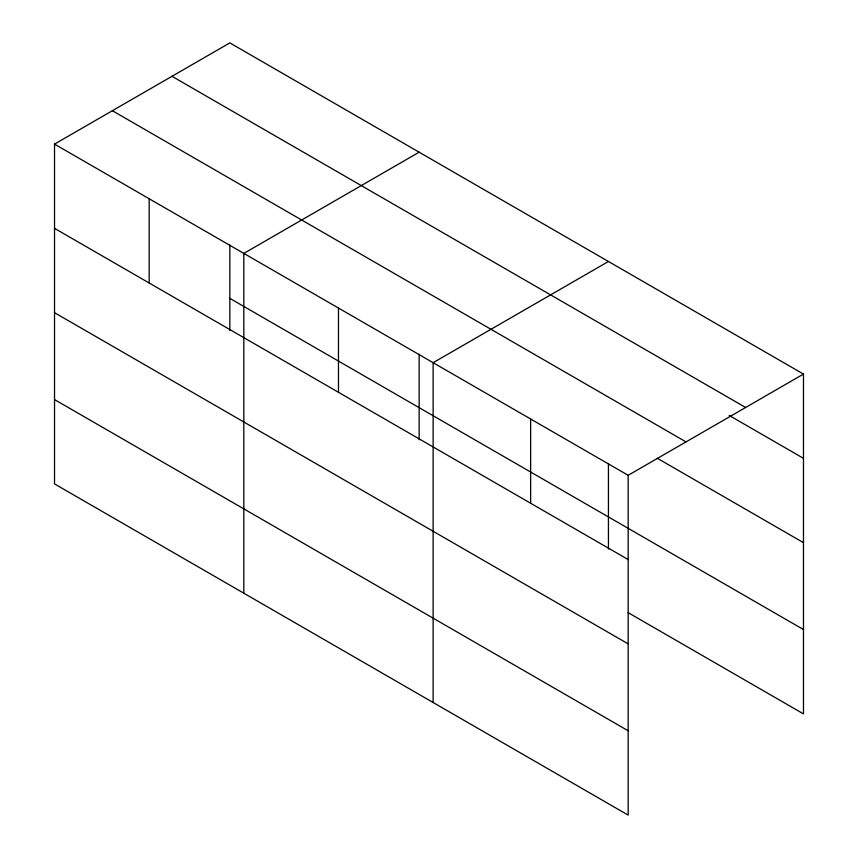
<?xml version="1.0" encoding="UTF-8"?>
<svg xmlns="http://www.w3.org/2000/svg" width="858" height="858" viewBox="0 0 858 858"><rect width="100%" height="100%" fill="white"/><g stroke="black" fill="none" stroke-linecap="round" stroke-linejoin="round"><path stroke-width="1.29" d="M54.526 144.112L628.163 475.3L628.163 815.1L54.526 483.912L54.526 144.112L229.837 42.9L803.474 374.088L803.474 713.888L628.174 612.676M419.144 152.188L243.822 253.41L243.822 593.2M608.44 261.486L433.129 362.698L433.129 702.498M628.163 475.3L803.474 374.088M171.986 76.298L745.623 407.486M729.182 415.433L803.474 458.322M112.377 110.714L686.014 441.902M657.196 458.204L803.474 542.664M229.837 298.359L803.474 629.547M54.526 228.357L628.163 559.545M54.526 312.687L628.163 643.875M54.526 399.581L628.163 730.769M608.44 463.47L608.44 549.077M530.641 419.004L530.641 503.238M419.144 354.182L419.144 439.779M338.47 308.054L338.47 392.299M229.837 244.895L229.837 330.491M149.174 198.766L149.174 283.001"/></g></svg>
